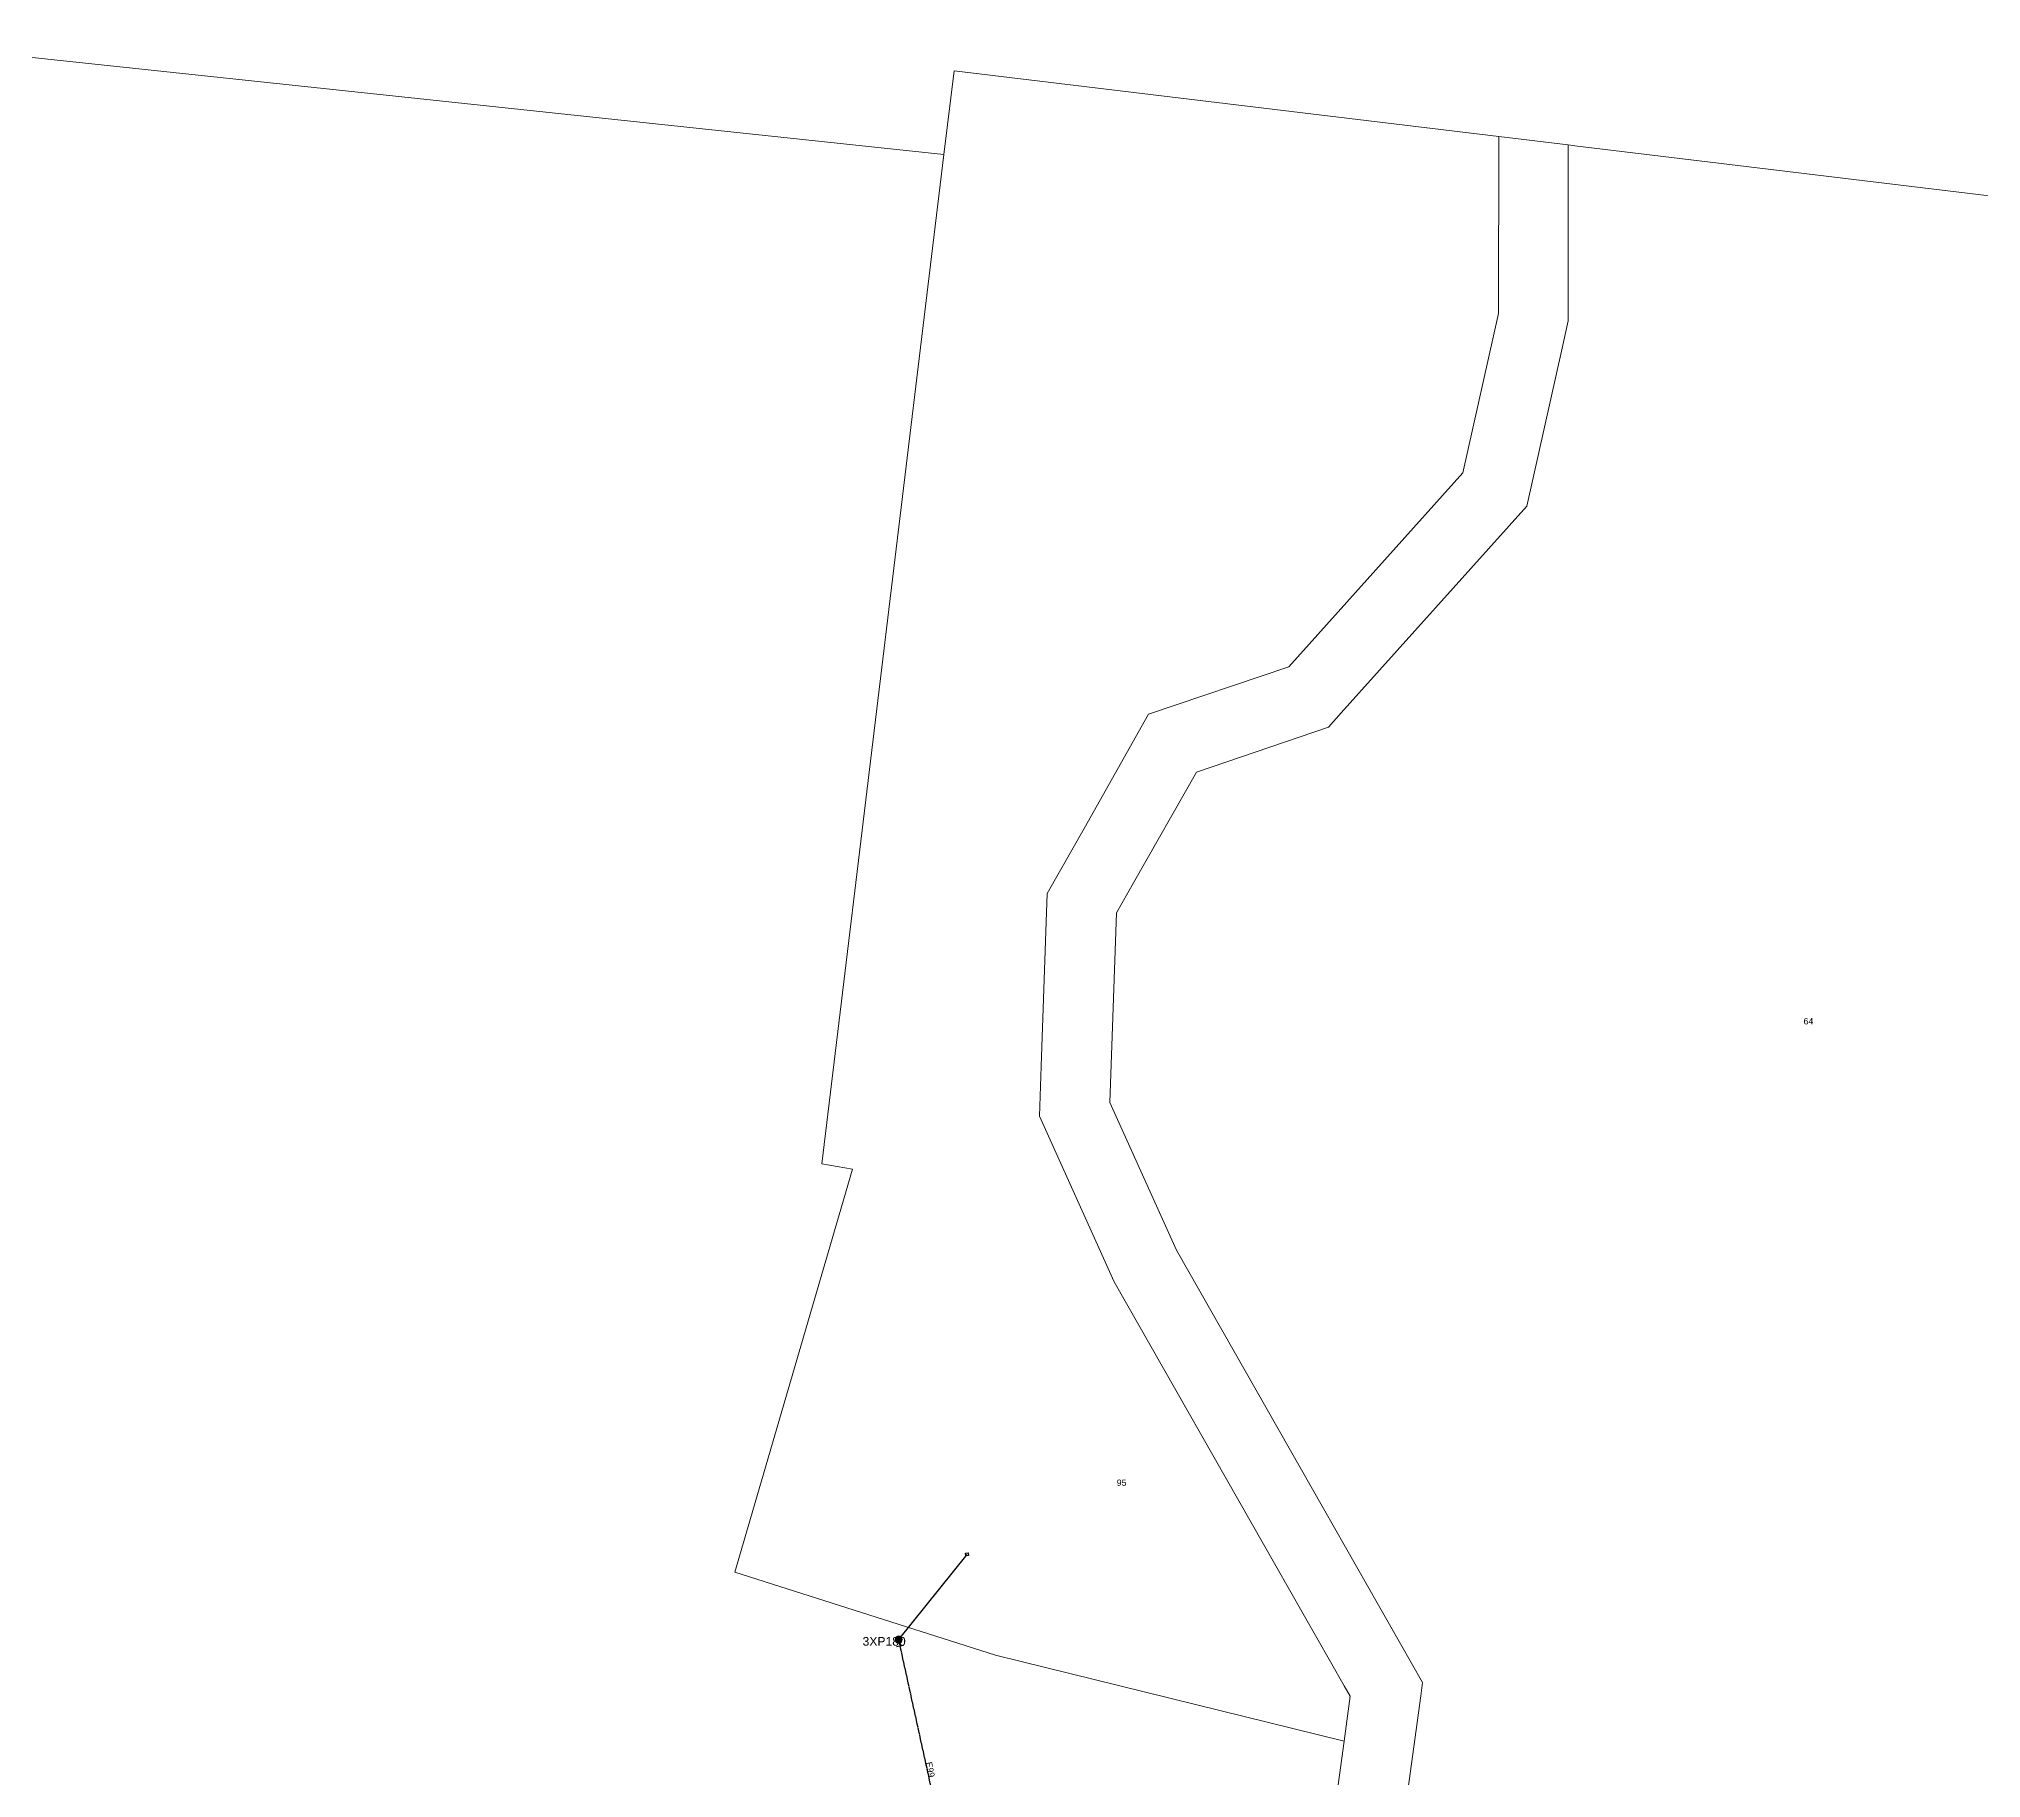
# Model space of a CAD drawing. Header units: metres. Extents: x 257881 to 262822, y 6187520 to 6191911.
# Drawn here: x 260147 to 260707, y 6189777 to 6190278 of the extents above; entities that cross this region are included whole.
import ezdxf
from ezdxf.enums import TextEntityAlignment as Align

# ---------------------------------------------------------------- set-up
doc = ezdxf.new("R2010")
doc.units = ezdxf.units.M
doc.linetypes.add('Cable Exist OH', pattern=[1, 1, 0])
doc.layers.get('0').update_dxf_attribs({"color": 6})
doc.layers.add('Cadastre Land Parcels_SP_EXT', color=8, linetype='Continuous', lineweight=5)
doc.layers.add('Cadastre Roads_SP_EXT', color=8, linetype='Continuous', lineweight=5)
for name, color, linetype in [('Mains_LV_EXT', 7, 'Continuous'), ('Services_SP_EXT', 7, 'Continuous'), ('SupportsOH_SP_TR_HV_LV_SL_EXT', 7, 'Continuous')]:
    doc.layers.add(name, color=color, linetype=linetype)
doc.styles.add('POLE_LABEL', font='arial.ttf')
doc.styles.get("Standard").update_dxf_attribs({"font": 'arial.ttf'})

# ---------------------------------------------------------------- blocks, each defined once
blk = doc.blocks.new('CCP_EXT')
blk.add_wipeout([(0, 0.57), (0.57, 0), (0, -0.57), (-0.57, 0)])
blk.add_lwpolyline([(-0.57, 0), (0, 0.57), (0.57, 0), (0, -0.57), (-0.57, 0)])
at = {"flags": 1}
blk.add_attdef('Z', (0, 0), '', height=0.2, dxfattribs=at)
at = {"flags": 9}
for tag, p in [('CCP_TYPE', (0, 0)), ('CONSTRUCTED_VOLTAGE', (0, -0.2)), ('OPERATING_VOLTAGE', (0, -0.6)), ('ORIENTATION', (0, -0.8)), ('OWNED_BY', (0, -1)), ('STATE', (0, -1.8)), ('NO_PHASES', (0, -0.4)), ('USAGE', (0, -1.2)), ('LEGEND', (0, -1.4)), ('LIFE_SUPPORT', (0, -1.6)), ('NOTES', (0, -2))]:
    blk.add_attdef(tag, text='', height=0.2, dxfattribs=at).set_placement(p, align=Align.MIDDLE_LEFT)
blk = doc.blocks.new('POLE_EXT')
blk.add_hatch(color=256).paths.add_polyline_path([(-1, 0, 1), (1, 0, 1)])
blk.add_lwpolyline([(-1, 0, 1), (1, 0, 1)], format="xyb", close=True)
for tag, height, flags, p in [('pNumber', 2.5, 8, (-17.84, 2.07)), ('OWNED_BY', 0.2, 9, (1.35, -0.4)), ('SPECIAL_USE', 0.2, 9, (1.35, -0.8)), ('STATE', 0.2, 9, (1.35, -1)), ('cLV', 0.2, 9, (1.35, -1.4)), ('hDepth', 0.2, 9, (1.35, -1.6)), ('hDia', 0.2, 9, (1.35, -1.8)), ('cHV', 0.2, 9, (1.35, -2)), ('cLinedev', 0.2, 9, (1.35, -3.4)), ('pExisting', 0.2, 9, (1.35, -3.8)), ('pFooting', 0.2, 9, (1.35, -4.4)), ('pNew', 0.2, 9, (1.35, -4.6)), ('pRelocate', 0.2, 9, (1.35, -5)), ('pRemove', 0.2, 9, (1.35, -5.2)), ('pReplace', 0.2, 9, (1.35, -5.4)), ('pStay', 0.2, 9, (1.35, -5.6)), ('PARENT', 0.2, 9, (1.35, -0.6)), ('USAGE', 0.2, 9, (1.35, -1.2)), ('LBRACKET', 0.2, 9, (1.35, -2.2)), ('LExisting', 0.2, 9, (1.35, -2.4)), ('LANTNUMBER', 0.2, 9, (1.35, -2.6)), ('LOther', 0.2, 9, (1.35, -2.8)), ('LRemove', 0.2, 9, (1.35, -3)), ('LEGEND', 0.2, 9, (1.35, -3.2)), ('LOCATION', 0.2, 9, (1.35, -3.6)), ('PFNUMBER', 0.2, 9, (1.35, -4)), ('NEWPFNUMBER', 0.2, 9, (1.35, -4.2)), ('pType', 0.2, 9, (1.35, -5.8)), ('cspan', 0.2, 9, (1.35, -6)), ('STREETNAME', 0.2, 9, (1.35, -6.2)), ('SUBURB', 0.2, 9, (1.35, -6.4)), ('OPERATED_BY', 0.2, 9, (1.36, -7.01)), ('NOTES', 0.2, 9, (1.35, -6.6)), ('MAINTAINED_BY', 0.2, 9, (1.36, -6.81))]:
    blk.add_attdef(tag, text='', height=height, dxfattribs=dict(flags=flags)).set_placement(p, align=Align.MIDDLE_LEFT)
at = {"style": 'POLE_LABEL'}
for tag, height, flags, p in [('STRUCTURE_PLANT_NUMBER', 0.2, 9, (1.35, 0.03)), ('ASSET_NUM', 2.5, 8, (2, 2)), ('STREET_CODE', 0.2, 9, (1.35, -0.2))]:
    blk.add_attdef(tag, text='', height=height, dxfattribs=dict(at, flags=flags)).set_placement(p, align=Align.MIDDLE_LEFT)
at = {"flags": 1}
blk.add_attdef('Z', (1.35, -7.33), '', height=0.2, dxfattribs=at)
blk = doc.blocks.new('End Shackle_EXT')
blk.add_wipeout([(0, 0.25), (1.81, 0.25), (1.82, -0.25), (0, -0.25)])
blk.add_line((1.81, -1), (1.81, 1))
at = {"flags": 1}
blk.add_attdef('Z', (0, 0), '', height=0.2, dxfattribs=at)
at = {"flags": 9}
for tag, p in [('CONNECTOR_TYPE', (0, 0)), ('CONSTRUCTED_VOLTAGE', (0, -0.2)), ('OPERATING_VOLTAGE', (0, -0.6)), ('ORIENTATION', (0, -0.8)), ('OWNED_BY', (0, -1)), ('STATE', (0, -1.2)), ('NO_PHASES', (0, -0.4)), ('USAGE', (0, -1.4)), ('NOTES', (0, -1.6))]:
    blk.add_attdef(tag, text='', height=0.2, dxfattribs=at).set_placement(p, align=Align.MIDDLE_LEFT)

msp = doc.modelspace()

# ---------------------------------------------------------------- linework, layer by layer
at = {"layer": 'Cadastre Land Parcels_SP_EXT', "linetype": 'Continuous'}
for points in [[(260970.63, 6190333.17), (260814.29, 6190356.16), (260797.4, 6190222.08), (260589.65, 6190247.16), (260587.71, 6190247.44), (260587.73, 6190196.71), (260586, 6190188.9), (260575.76, 6190143.35), (260522.27, 6190083.81), (260518.61, 6190079.72), (260480.57, 6190066.75), (260462.44, 6190034.87), (260457.51, 6190026.2), (260455.61, 6189971.53), (260474.83, 6189928.96), (260517.2, 6189854.57), (260545.74, 6189804.47), (260545.2, 6189800.57), (260488.03, 6189383.62), (260854.02, 6189335.98), (261227.85, 6189287.3), (261362.5, 6190275.54), (260970.63, 6190333.17)], [(260523.1, 6189787.57), (260422.69, 6189812.35), (260347.56, 6189836.2), (260381.46, 6189952.36), (260372.64, 6189953.85), (260407.82, 6190244.67), (260390.61, 6190246.51), (259882.41, 6190300.66), (259876.32, 6190244), (259858.51, 6190078.59), (260135.05, 6190047.31), (260110.79, 6189856.99), (260091.73, 6189707.42), (260097, 6189702.79), (260217.81, 6189597.39), (260358.36, 6189474.75), (260457.93, 6189312.59), (260523.1, 6189787.57)], [(260567.69, 6190249.81), (260410.8, 6190268.79), (260407.82, 6190244.67), (260372.64, 6189953.85), (260381.46, 6189952.36), (260347.56, 6189836.2), (260422.69, 6189812.35), (260523.1, 6189787.57), (260524.87, 6189800.49), (260523.14, 6189803.44), (260503.42, 6189838.07), (260456.84, 6189919.84), (260435.38, 6189967.58), (260435.83, 6189982.02), (260437.25, 6190023.57), (260437.59, 6190031.79), (260448.24, 6190050.49), (260466.8, 6190083.38), (260507.21, 6190097.07), (260557.29, 6190152.97), (260567.62, 6190198.86), (260567.69, 6190249.81)]]:
    msp.add_lwpolyline(points, close=True, dxfattribs=at)
at = {"layer": 'Cadastre Roads_SP_EXT', "linetype": 'Continuous'}
msp.add_lwpolyline([(260488.03, 6189383.62), (260545.2, 6189800.57), (260545.74, 6189804.47), (260517.2, 6189854.57), (260474.83, 6189928.96), (260455.61, 6189971.53), (260457.51, 6190026.2), (260462.44, 6190034.87), (260480.57, 6190066.75), (260518.61, 6190079.72), (260522.27, 6190083.81), (260575.76, 6190143.35), (260586, 6190188.9), (260587.73, 6190196.71), (260587.71, 6190247.44), (260567.69, 6190249.81), (260567.62, 6190198.86), (260557.29, 6190152.97), (260507.21, 6190097.07), (260466.8, 6190083.38), (260448.24, 6190050.49), (260437.59, 6190031.79), (260437.25, 6190023.57), (260435.83, 6189982.02), (260435.38, 6189967.58), (260456.84, 6189919.84), (260503.42, 6189838.07), (260523.14, 6189803.44), (260524.87, 6189800.49), (260523.1, 6189787.57), (260457.93, 6189312.59)], dxfattribs=at)

# ---------------------------------------------------------------- texts
at = {"layer": 'Cadastre Land Parcels_SP_EXT'}
for s, p in [('64', (260655.52, 6189994.04)), ('95', (260457.62, 6189861.1))]:
    msp.add_text(s, height=1.8, dxfattribs=at).set_placement(p)
at = {"layer": 'Mains_LV_EXT'}
msp.add_text('E99', height=1.8, rotation=281.2188, dxfattribs=at).set_placement((260402.59, 6189781.36))

# ---------------------------------------------------------------- next in the draw order: block references
at = {"layer": 'Services_SP_EXT', "rotation": 50.21820466662663}
msp.add_blockref('CCP_EXT', (260414.48, 6189841.36), dxfattribs=at)

# ---------------------------------------------------------------- next in the draw order: linework, layer by layer
at = {"layer": 'Services_SP_EXT'}
msp.add_lwpolyline([(260394.81, 6189816.79), (260414.48, 6189841.36)], dxfattribs=at)

# ---------------------------------------------------------------- next in the draw order: block references
at = {"layer": 'Mains_LV_EXT', "rotation": 281.2183031695118}
msp.add_blockref('End Shackle_EXT', (260394.81, 6189816.79), dxfattribs=at)

# ---------------------------------------------------------------- next in the draw order: linework, layer by layer
at = {"layer": 'Mains_LV_EXT', "linetype": 'Cable Exist OH'}
msp.add_lwpolyline([(260410.51, 6189745.27), (260394.81, 6189816.79)], dxfattribs=at)

# ---------------------------------------------------------------- next in the draw order: block references
at = {"layer": 'SupportsOH_SP_TR_HV_LV_SL_EXT'}
ref = msp.add_blockref('POLE_EXT', (260394.81, 6189816.79), dxfattribs=at)
ref.add_attrib('ASSET_NUM', '3XP180', dxfattribs={"layer": '0', "height": 2.5, "style": 'POLE_LABEL'}).set_placement((260396.81, 6189817.54), align=Align.TOP_RIGHT)

doc.saveas('drawing.dxf')
